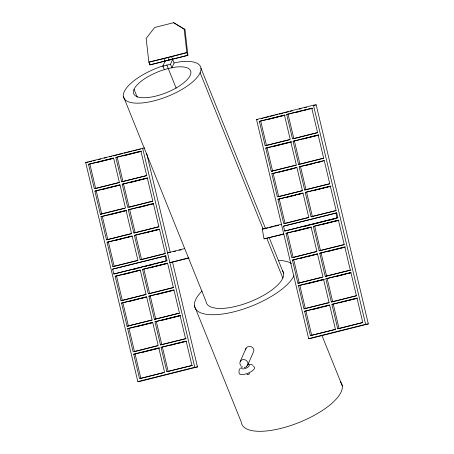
<?xml version="1.0" encoding="UTF-8"?>
<svg xmlns="http://www.w3.org/2000/svg" width="454" height="454" viewBox="0 0 454 454"><rect width="100%" height="100%" fill="white"/><g stroke="black" fill="none" stroke-linecap="round" stroke-linejoin="round"><path stroke-width="0.68" d="M164.337 69.706L162.895 66.131L165.029 61.29L163.934 58.583L148.855 62.158L146.154 38.448L154.666 27.473L173.649 22.7L184.977 29.55L187.916 55.314L149.951 64.865L148.855 62.158L186.827 52.607L187.916 55.314L149.951 64.865L149.792 63.475M163.934 58.583L171.527 56.671L174.064 62.958L171.93 67.794L170.488 64.218L172.622 59.383M240.251 361.407L246.074 348.207A4.2 3.445 33.6 0 1 248.259 346.657A4.2 3.802 10.5 0 1 251.442 346.856A4.12 3.734 10.5 0 1 253.485 351.918L247.663 365.112M240.41 367.978L239.031 370.407L239.076 373.222A8.285 3.03 -21.9 0 0 249.212 372.683A8.285 3.03 -21.9 0 0 253.366 366.429M163.366 65.819L160.268 66.772A41.428 15.164 -21.9 0 0 126.354 100.771A41.428 15.164 -21.9 0 0 188.558 85.125A41.428 15.164 -21.9 0 0 179.92 61.829L174.064 62.958M162.895 66.131L170.488 64.218M171.527 56.671L186.827 52.607L184.12 28.903M188.858 257.758L169.847 262.543L172.554 262.191L197.484 366.911L140.536 381.235L137.829 381.581L85.664 162.475L144.644 147.891M256.516 119.51L313.464 105.186L316.171 104.834L368.336 323.94L311.387 338.264L308.68 338.616L256.516 119.51L257.866 119.334M89.739 161.783L91.799 161.266M93.172 160.92L95.232 160.404M98.66 159.541L100.72 159.019M104.148 158.157L106.208 157.64M109.641 156.778L111.695 156.261M113.069 155.915L117.189 154.882M118.556 154.536L122.676 153.497M124.05 153.157L126.104 152.635M127.478 152.294L131.598 151.256M132.971 150.91L137.085 149.877M138.459 149.531L140.519 149.014M261.277 118.642L263.337 118.125M264.71 117.779L268.825 116.74M270.198 116.4L274.318 115.361M275.686 115.015L277.746 114.499M279.119 114.153L283.234 113.12M284.607 112.774L288.727 111.741M290.1 111.395L292.155 110.878M299.016 109.147L301.076 108.631M304.509 107.768L306.564 107.252M313.425 105.527L316.171 104.834M88.519 164.32L113.574 158.02L119.374 182.389L94.319 188.688L88.519 164.32L113.574 158.185M115.855 157.447L140.91 151.142L146.71 175.511L121.655 181.816L115.855 157.447L141.586 151.142M259.37 121.354L284.425 115.049L290.231 139.418L265.17 145.723L259.37 121.354L285.101 115.044M286.707 114.476L311.762 108.177L317.567 132.545L292.507 138.845L286.707 114.476L312.437 108.171M96.64 162.611L100.703 161.584M102.059 161.244L113.574 158.35M123.301 155.904L140.91 151.477M266.816 119.811L285.101 115.214M296.859 112.252L300.923 111.23M302.279 110.889L306.342 109.868M309.73 109.017L312.437 108.336M119.374 182.553L95.669 188.512L89.869 164.149M121.655 181.816L146.71 175.675M265.17 145.723L289.55 139.753M317.562 132.71L293.857 138.669L288.057 114.3M94.892 191.106L119.952 184.806L125.463 207.96L100.408 214.265L94.892 191.106L119.952 184.971M122.228 184.233L147.289 177.928L152.799 201.088L127.744 207.387L122.228 184.233L147.964 177.923M265.743 148.135L290.804 141.835L296.32 164.995L271.259 171.294L265.743 148.135L291.479 141.83M293.08 141.262L318.141 134.957L323.657 158.117L298.596 164.422L293.08 141.262L318.816 134.957M103.018 189.392L107.082 188.37M108.432 188.03L112.496 187.008M113.852 186.668L119.947 185.136M129.674 182.69L147.283 178.257M273.195 146.597L291.479 141.994M303.238 139.037L307.301 138.016M308.658 137.675L312.721 136.654M314.072 136.314L318.816 135.122M100.408 214.265L124.788 208.301M152.799 201.253L129.095 207.217L123.584 184.057M271.259 171.294L296.314 165.16M300.627 164.076L323.651 158.281M100.981 216.683L126.042 210.378L131.552 233.538L106.497 239.843L100.981 216.683L126.717 210.372M128.317 209.805L153.378 203.506L158.889 226.665L133.834 232.964L128.317 209.805L153.373 203.67M271.832 173.712L296.893 167.412L302.409 190.567L277.349 196.871L271.832 173.712L296.893 167.577M299.169 166.839L324.23 160.534L329.746 183.694L304.685 189.999L299.169 166.839L324.23 160.699M109.108 214.969L126.717 210.542M138.476 207.58L142.539 206.559M143.89 206.218L147.953 205.197M149.309 204.856L153.373 203.835M279.284 172.168L288.761 169.785M290.117 169.444L294.181 168.423M306.615 165.296L308.652 164.785M310.003 164.444L314.066 163.423M317.454 162.572L321.517 161.55M106.497 239.843L131.552 233.702M135.865 232.618L158.889 226.83M302.404 190.737L278.699 196.696L273.189 173.536M304.685 189.999L329.74 183.859M107.07 242.254L132.131 235.955L137.931 260.324L112.876 266.623L107.07 242.254L132.125 236.12M134.407 235.382L159.468 229.083L165.267 253.446L140.207 259.75L134.407 235.382L159.462 229.247M277.922 199.289L302.983 192.984L308.782 217.352L283.727 223.657L277.922 199.289L302.983 193.154M305.258 192.411L330.319 186.112L336.119 210.48L311.064 216.779L305.258 192.411L330.994 186.106M114.516 240.716L123.999 238.327M125.355 237.987L129.418 236.965M141.852 233.838L143.884 233.328M145.24 232.987L149.304 231.966M150.66 231.625L154.723 230.604M156.074 230.263L158.787 229.582M286.048 197.575L290.112 196.554M291.468 196.213L295.531 195.192M296.882 194.851L300.945 193.83M312.704 190.873L330.313 186.441M184.676 248.565L167.543 252.872L170.25 252.526L146.631 153.316M283.716 234.236L264.058 238.849L262.264 229.054L281.446 224.231M112.876 266.623L137.931 260.488M142.238 259.404L165.267 253.61M308.782 217.517L285.078 223.482L279.278 199.113M311.064 216.779L336.119 210.645M173.644 251.669L175.681 251.158M179.08 250.302L181.112 249.791M265.142 228.657L267.86 227.976M269.216 227.636L273.291 226.608M274.647 226.268L278.722 225.246M112.637 269.148L165.841 255.863L166.993 260.698L114.601 273.875L113.789 273.978L112.637 269.148L165.841 255.863M283.489 226.177L336.698 212.898L337.844 217.727L285.452 230.904L284.641 231.012L283.489 226.177L336.698 212.898M113.789 273.978L166.993 260.698M284.641 231.012L337.844 217.727M133.635 269.415L135.678 268.904M139.077 268.047L141.12 267.537M144.525 266.68L146.563 266.163M149.968 265.312L152.005 264.796M155.41 263.939L157.453 263.428M160.852 262.571L162.895 262.06M305.167 226.279L309.253 225.252M310.61 224.906L314.696 223.879M316.058 223.538L320.138 222.511M321.5 222.171L325.58 221.143M326.942 220.803L331.023 219.776M332.385 219.43L335.109 218.749M115.174 276.293L140.235 269.988L146.035 294.357L120.974 300.656L115.174 276.293L140.229 270.153M142.511 269.415L167.571 263.116L173.371 287.478L148.31 293.783L142.511 269.415L167.566 263.28M264.058 238.849L283.75 233.895M286.026 233.322L311.086 227.017L316.886 251.385L291.826 257.69L286.026 233.322L311.081 227.187M313.362 226.45L338.423 220.145L344.223 244.513L319.162 250.812L313.362 226.45L339.098 220.139M122.62 274.749L126.683 273.728M128.039 273.387L132.103 272.366M133.459 272.025L137.522 271.004M149.956 267.871L166.89 263.615M172.554 262.191L188.995 258.054M294.152 231.608L298.216 230.587M299.566 230.246L311.081 227.352M320.808 224.906L337.742 220.644M123.006 300.315L146.035 294.521M150.342 293.437L173.371 287.649M316.886 251.55L293.182 257.514L287.382 233.146M319.162 250.812L344.223 244.678M121.553 303.073L146.608 296.774L152.124 319.934L127.063 326.233L121.553 303.073L146.608 296.939M148.889 296.201L173.944 289.896L179.461 313.056L154.4 319.361L148.889 296.201L173.944 290.061M292.404 260.108L317.459 253.803L322.976 276.963L297.915 283.268L292.404 260.108L317.459 253.968M319.741 253.23L344.796 246.931L350.312 270.09L325.251 276.39L319.741 253.23L345.471 246.925M128.998 301.53L133.062 300.508M134.418 300.168L138.481 299.146M139.832 298.806L143.895 297.784M156.335 294.657L173.263 290.401M300.525 258.394L304.589 257.373M305.945 257.032L317.459 254.132M327.186 251.686L344.796 247.26M127.063 326.233L152.124 320.098M154.4 319.361L179.461 313.22M297.915 283.268L322.295 277.298M325.251 276.39L350.987 270.085M127.642 328.651L152.697 322.346L158.213 345.505L133.153 351.81L127.642 328.651L152.697 322.516M154.979 321.778L180.034 315.473L185.55 338.633L160.489 344.932L154.979 321.778L180.709 315.468M298.494 285.679L323.549 279.38L329.065 302.54L304.004 308.839L298.494 285.679L324.224 279.375M325.83 278.807L350.885 272.502L356.401 295.662L331.341 301.967L325.83 278.807L350.885 272.672M135.763 326.937L139.826 325.915M141.183 325.575L152.697 322.68M162.424 320.235L180.034 315.802M306.615 283.971L324.224 279.539M335.983 276.582L340.046 275.561M341.402 275.22L345.466 274.199M346.822 273.858L350.885 272.837M157.532 345.846L134.509 351.634L128.993 328.475M160.489 344.932L186.225 338.627M304.004 308.839L329.065 302.704M333.372 301.621L356.401 295.826M133.731 354.228L158.787 347.923L164.592 372.291L139.531 378.596L133.731 354.228L159.462 347.917M161.068 347.35L186.123 341.05L191.928 365.419L166.868 371.718L161.068 347.35L186.123 341.215M304.583 311.257L329.638 304.957L335.444 329.32L310.383 335.625L304.583 311.257L329.638 305.122M331.919 304.384L356.975 298.079L362.78 322.448L337.719 328.747L331.919 304.384L357.65 298.074M141.852 352.514L159.462 348.087M171.22 345.125L175.284 344.104M176.64 343.763L180.703 342.742M182.06 342.401L186.123 341.38M312.029 309.713L321.511 307.33M322.862 306.989L326.925 305.968M339.365 302.841L341.397 302.33M342.753 301.989L346.816 300.968M348.167 300.627L352.23 299.606M353.587 299.265L356.294 298.579M163.911 372.626L140.882 378.42L135.082 354.052M166.868 371.718L192.604 365.413M310.383 335.625L335.438 329.49M339.751 328.407L362.774 322.612M137.829 381.581L194.777 367.258L197.484 366.911M308.68 338.616L365.629 324.292L368.336 323.94M262.264 229.054L264.461 228.827M85.664 162.475L88.371 162.129M298.596 164.422L299.946 164.246L294.436 141.086M133.834 232.964L135.184 232.788L129.674 209.629M140.207 259.75L141.563 259.575L135.763 235.206M148.31 293.783L149.667 293.607L143.861 269.239M120.974 300.656L122.33 300.486L116.525 276.117M331.341 301.967L332.697 301.791L327.181 278.631M337.719 328.747L339.07 328.577L333.27 304.208M248.253 364.25L251.391 364.488L253.02 365.345M184.977 29.55L173.649 22.7M241.324 366.457L239.843 363.739M321.954 335.461L342.271 385.894M200.963 68.236L265.641 228.776M269.353 237.987L283.665 273.518M200.135 72.725L263.059 228.924M266.873 238.395L282.831 278.007M167.838 57.38L168.933 60.093M166.8 64.928L176.18 88.212M134.072 89.342L137.244 97.224M123.369 96.316L206.071 301.598A41.428 15.164 -21.9 0 0 250.983 301.433A41.428 15.164 -21.9 0 0 282.331 270.488M194.431 305.809L241.397 422.396A53.861 19.709 -21.9 0 0 300.06 422.078A53.861 19.709 -21.9 0 0 340.392 381.786M313.464 105.186L365.629 324.292M335.886 213L337.033 217.835M300.525 166.663L306.036 189.823M306.615 192.241L312.414 216.603M314.718 226.274L320.518 250.636M321.091 253.054L326.608 276.214M260.721 121.178L266.521 145.547M267.1 147.964L272.61 171.118M293.755 259.932L299.271 283.092M299.844 285.504L305.36 308.663M305.934 311.081L311.739 335.449M142.613 148.157L194.777 367.258M165.029 255.971L166.181 260.8M117.206 157.271L123.006 181.64M150.24 296.025L155.756 319.185M156.329 321.602L161.845 344.762M162.418 347.174L168.218 371.542M96.248 190.93L101.758 214.089M102.337 216.507L107.848 239.667M108.427 242.084L114.226 266.447M122.903 302.897L128.42 326.057M248.009 364.749A4.143 1.515 -21.9 0 1 248.276 366.94A4.143 1.515 -21.9 0 1 242.788 368.926A4.143 1.515 -21.9 0 1 242.521 366.736M246.374 366.242A1.243 0.454 -21.9 0 1 245.608 367.246A1.243 0.454 -21.9 0 1 244.258 367.121M249.059 373.364A1.243 0.454 -21.9 0 1 249.206 373.965A1.243 0.454 -21.9 0 1 247.657 374.612A1.243 0.454 -21.9 0 1 247.243 374.124M239.916 363.257A4.143 3.609 23.8 0 1 245.62 360.056A4.143 3.609 23.8 0 1 246.329 366.469M245.767 349.994A4.12 3.382 33.6 0 1 246.074 348.207M293.982 275.669A53.861 19.709 -21.9 0 1 225.286 313.618A53.861 19.709 -21.9 0 1 202.126 290.952M278.784 260.397A53.861 19.709 -21.9 0 1 291.593 263.626M168.241 68.503L160.761 70.801A30.656 11.219 -21.9 0 0 135.667 95.964A30.656 11.219 -21.9 0 0 181.696 84.387A30.656 11.219 -21.9 0 0 175.301 67.147L168.241 68.503"/></g></svg>
